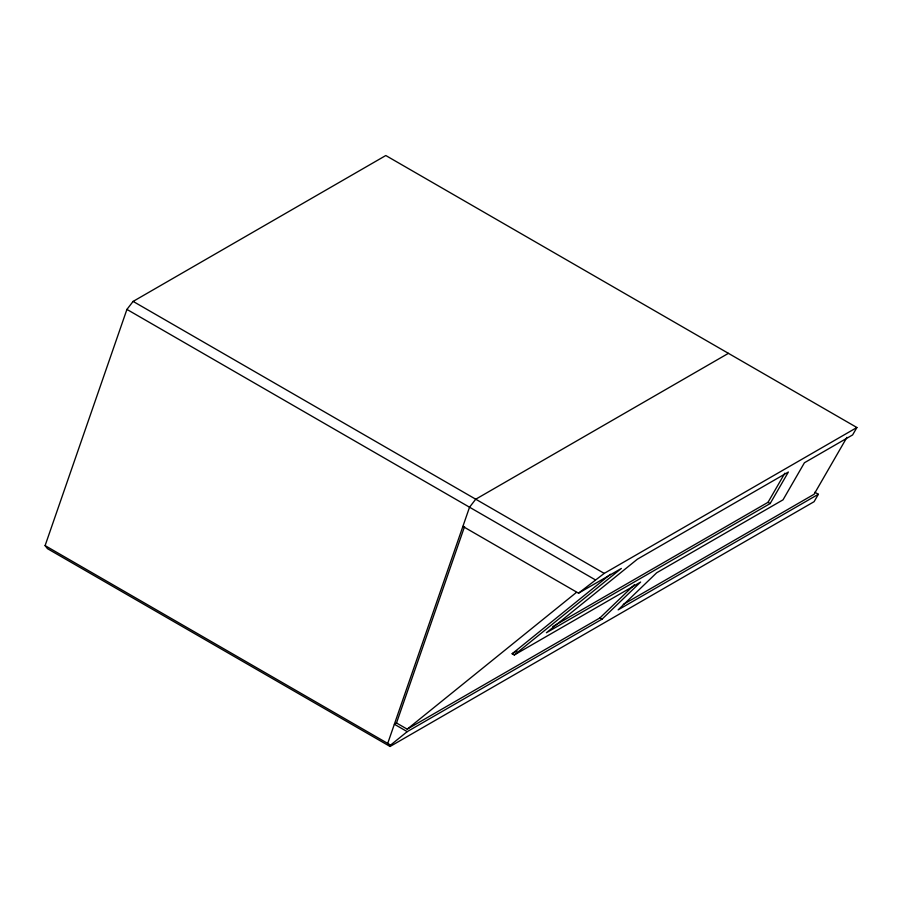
<?xml version="1.0" encoding="UTF-8"?>
<svg xmlns="http://www.w3.org/2000/svg" width="902" height="902" viewBox="0 0 902 902"><rect width="100%" height="100%" fill="white"/><g stroke="black" fill="none" stroke-linecap="round" stroke-linejoin="round"><path stroke-width="1.35" d="M818.351 494.273L814.078 501.692L390.081 746.473L47.468 548.664L45.1 545.609L126.923 309.409L133.124 301.403L385.797 155.527L856.9 427.514L852.615 434.922L804.437 462.749L783.026 499.832L656.679 572.781L618.141 609.865L818.351 494.273L814.856 492.244M610.474 574.281L512.144 653.758L514.287 654.987L640.623 582.049L602.074 619.133L407.219 731.646L394.366 724.227L396.508 722.987L464.575 526.509M407.219 731.646L390.589 745.075L390.081 746.473L387.713 743.417L469.536 507.217L475.737 499.212L728.421 353.336M552.779 626.586L768.03 502.301L784.83 473.2M770.173 503.541L788.382 472.017L637.41 559.172L546.398 632.742L770.173 503.541L768.03 502.301M846.933 437.346L814.078 494.273L623.293 604.419M396.508 722.987L407.219 729.166L599.943 617.904L634.422 584.721M407.219 729.166L576.344 592.467M462.895 526.418L578.52 593.178L604.216 573.39L856.9 427.514M514.287 654.987L621.354 568.452L578.52 593.178M512.144 653.758L517.004 650.951M133.124 301.403L604.216 573.39M126.923 309.409L595.151 579.738M599.943 617.904L602.074 619.133M45.1 545.609L390.589 745.075"/></g></svg>
